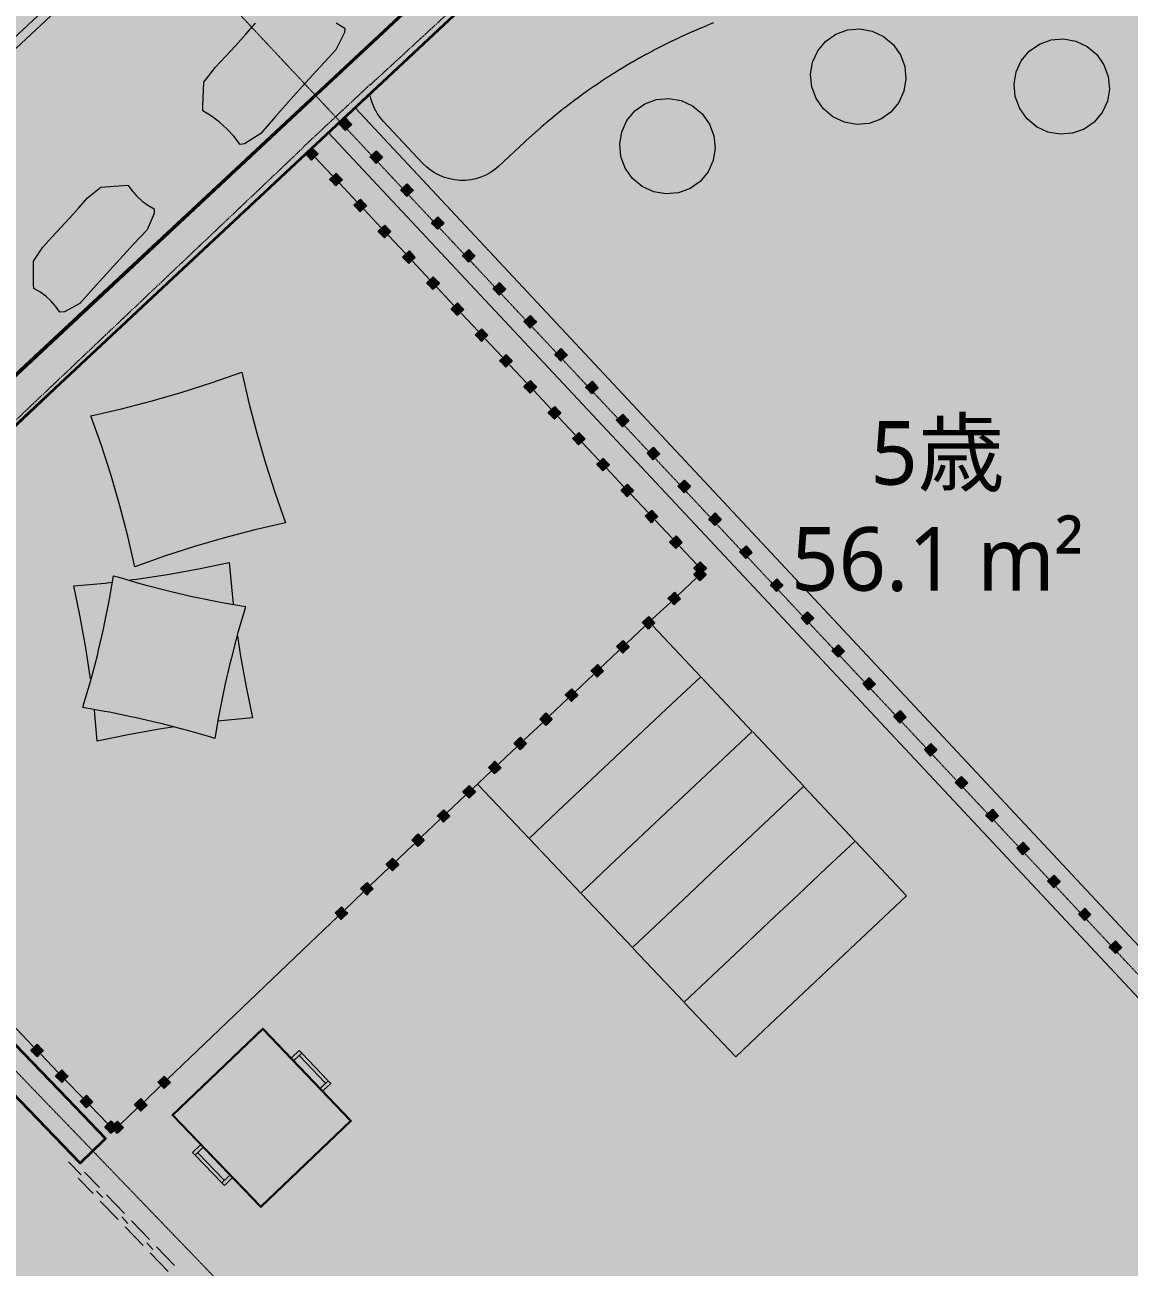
# Model space of a CAD drawing. Header units: millimetres. Extents: x -100577 to 287200, y -212120 to 238461.
# Drawn here: x 69959 to 73631, y 48057 to 52191 of the extents above; entities that cross this region are included whole.
import ezdxf

# ---------------------------------------------------------------- set-up
doc = ezdxf.new("R2010")
doc.units = ezdxf.units.MM
doc.linetypes.add('DASHDOT', pattern=[3.556, 2.54, -0.508, 0, -0.508])
doc.linetypes.add('PHANTOM', pattern=[6.35, 3.175, -0.635, 0.635, -0.635, 0.635, -0.635])
for name, color, linetype, lineweight in [('01_切断（構造・壁）', 7, 'Continuous', 35), ('02_切断（家具）', 8, 'Continuous', 18), ('06_部屋の色', 8, 'Continuous', 0), ('07_切断（建具）', 7, 'Continuous', 18), ('10_見えがかり', 7, 'Continuous', 13), ('11_見えがかり（家具）', 8, 'Continuous', 9), ('20_上部（屋根の外形・梁）', 8, 'PHANTOM', 9), ('40_通り芯', 1, 'DASHDOT', 9), ('60_部屋名・面積', 7, 'Continuous', 13)]:
    doc.layers.add(name, color=color, linetype=linetype, lineweight=lineweight)
doc.styles.add('JP', font='NotoSansCJKjp-Regular.otf')

msp = doc.modelspace()

# ---------------------------------------------------------------- hatches: boundary and pattern name
at = {"layer": '02_切断（家具）'}
for points in [[(71003.6, 51861), (71021.3, 51877.6), (71025.3, 51881.3), (71042, 51863.5), (71045.8, 51859.4), (71028.1, 51842.9), (71024.1, 51839.1), (71007.4, 51856.9)], [(70891.5, 51763), (70907.1, 51777.6), (70913.3, 51783.3), (70928, 51767.6), (70933.8, 51761.5), (70918.2, 51746.9), (70912, 51741.1), (70897.3, 51756.8)], [(71106, 51751.5), (71123.7, 51768), (71127.7, 51771.8), (71144.4, 51754), (71148.2, 51749.9), (71130.6, 51733.4), (71126.5, 51729.6), (71109.9, 51747.4)], [(70972.3, 51676.8), (70987.9, 51691.4), (70994, 51697.1), (71008.7, 51681.4), (71014.5, 51675.2), (70998.9, 51660.7), (70992.8, 51654.9), (70978.1, 51670.6)], [(71208.5, 51641.9), (71226.1, 51658.4), (71230.2, 51662.2), (71246.8, 51644.4), (71250.7, 51640.3), (71233.1, 51623.8), (71229, 51620), (71212.4, 51637.8)], [(71053, 51590.6), (71068.6, 51605.2), (71074.7, 51610.9), (71089.4, 51595.2), (71095.2, 51589), (71079.7, 51574.4), (71073.6, 51568.7), (71058.8, 51584.4)], [(71133.8, 51504.4), (71149.3, 51518.9), (71155.5, 51524.7), (71170.2, 51509), (71176, 51502.8), (71160.4, 51488.2), (71154.3, 51482.5), (71139.6, 51498.2)], [(71311, 51532.4), (71328.5, 51548.8), (71332.6, 51552.6), (71349.2, 51534.9), (71353.1, 51530.7), (71335.6, 51514.3), (71331.5, 51510.5), (71314.8, 51528.2)], [(71214.5, 51418.2), (71230.1, 51432.7), (71236.2, 51438.5), (71250.9, 51422.8), (71256.7, 51416.6), (71241.2, 51402), (71235.1, 51396.3), (71220.4, 51412)], [(71413.4, 51422.8), (71431, 51439.2), (71435.1, 51443.1), (71451.7, 51425.3), (71455.6, 51421.2), (71438, 51404.8), (71433.9, 51400.9), (71417.3, 51418.6)], [(71295.3, 51332), (71310.8, 51346.5), (71317, 51352.2), (71331.7, 51336.5), (71337.5, 51330.3), (71321.9, 51315.8), (71315.8, 51310.1), (71301.1, 51325.8)], [(71515.9, 51313.3), (71533.4, 51329.6), (71537.5, 51333.5), (71554.1, 51315.8), (71558, 51311.6), (71540.5, 51295.2), (71536.4, 51291.4), (71519.8, 51309.1)], [(71376.1, 51245.7), (71391.6, 51260.3), (71397.7, 51266), (71412.4, 51250.3), (71418.2, 51244.1), (71402.7, 51229.6), (71396.6, 51223.8), (71381.9, 51239.5)], [(71618.3, 51203.7), (71635.8, 51220.1), (71640, 51224), (71656.5, 51206.3), (71660.5, 51202), (71643, 51185.7), (71638.8, 51181.8), (71622.3, 51199.5)], [(71456.8, 51159.5), (71472.3, 51174.1), (71478.4, 51179.8), (71493.1, 51164.1), (71498.9, 51157.9), (71483.4, 51143.4), (71477.3, 51137.6), (71462.6, 51153.3)], [(71720.8, 51094.2), (71738.2, 51110.5), (71742.4, 51114.4), (71758.9, 51096.7), (71762.9, 51092.5), (71745.5, 51076.2), (71741.3, 51072.3), (71724.8, 51089.9)], [(71537.6, 51073.3), (71553.1, 51087.8), (71559.2, 51093.6), (71573.9, 51077.9), (71579.7, 51071.7), (71564.2, 51057.2), (71558.1, 51051.4), (71543.4, 51067.1)], [(71618.3, 50987.1), (71633.8, 51001.6), (71639.9, 51007.3), (71654.6, 50991.6), (71660.4, 50985.4), (71644.9, 50970.9), (71638.8, 50965.2), (71624.1, 50980.9)], [(71823.3, 50984.6), (71840.7, 51000.9), (71844.9, 51004.8), (71861.4, 50987.2), (71865.4, 50982.9), (71848, 50966.7), (71843.8, 50962.7), (71827.3, 50980.3)], [(71699.1, 50900.9), (71714.6, 50915.4), (71720.7, 50921.1), (71735.4, 50905.4), (71741.2, 50899.2), (71725.7, 50884.7), (71719.6, 50879), (71704.9, 50894.7)], [(71925.7, 50875.1), (71943.1, 50891.3), (71947.3, 50895.3), (71963.8, 50877.7), (71967.8, 50873.3), (71950.5, 50857.1), (71946.2, 50853.2), (71929.8, 50870.8)], [(71779.8, 50814.7), (71795.3, 50829.2), (71801.4, 50834.9), (71816.1, 50819.2), (71821.9, 50813), (71806.4, 50798.5), (71800.3, 50792.8), (71785.6, 50808.5)], [(72028.2, 50765.5), (72045.5, 50781.7), (72049.8, 50785.7), (72066.2, 50768.1), (72070.3, 50763.8), (72053, 50747.6), (72048.7, 50743.6), (72032.3, 50761.2)], [(71860.6, 50728.5), (71876, 50743), (71882.1, 50748.7), (71896.8, 50733), (71902.6, 50726.8), (71887.2, 50712.3), (71881.1, 50706.6), (71866.4, 50722.3)], [(71941.3, 50642.3), (71956.8, 50656.7), (71962.9, 50662.4), (71977.6, 50646.7), (71983.4, 50640.5), (71967.9, 50626.1), (71961.8, 50620.4), (71947.1, 50636.1)], [(72130.7, 50656), (72147.9, 50672.1), (72152.2, 50676.1), (72168.6, 50658.6), (72172.7, 50654.2), (72155.4, 50638.1), (72151.2, 50634.1), (72134.7, 50651.6)], [(72022.1, 50556.1), (72037.5, 50570.5), (72043.6, 50576.2), (72058.3, 50560.5), (72064.1, 50554.3), (72048.7, 50539.9), (72042.6, 50534.2), (72027.9, 50549.9)], [(72233.1, 50546.4), (72250.4, 50562.5), (72254.7, 50566.6), (72271.1, 50549), (72275.2, 50544.7), (72257.9, 50528.5), (72253.6, 50524.5), (72237.2, 50542)], [(72102.8, 50469.8), (72118.3, 50484.3), (72124.4, 50490), (72139.1, 50474.3), (72144.9, 50468.1), (72129.4, 50453.6), (72123.3, 50447.9), (72108.6, 50463.6)], [(72335.6, 50436.9), (72352.8, 50452.9), (72357.1, 50457), (72373.5, 50439.5), (72377.6, 50435.1), (72360.4, 50419), (72356.1, 50415), (72339.7, 50432.5)], [(72183.6, 50383.6), (72199, 50398.1), (72205.1, 50403.8), (72219.8, 50388.1), (72225.6, 50381.9), (72210.2, 50367.4), (72204.1, 50361.7), (72189.4, 50377.4)], [(70621.1, 50267.8), (70692.7, 50255.3), (70687.7, 50238.4), (70667.3, 50168.6), (70662.8, 50151.6), (70644.3, 50081.4), (70640.4, 50064.3), (70623.9, 49993.6), (70620.3, 49976.4), (70605.8, 49905.3), (70602.8, 49887.9), (70590.3, 49816.3), (70573.4, 49821.3), (70503.6, 49841.7), (70486.6, 49846.2), (70416.4, 49864.7), (70399.3, 49868.7), (70328.6, 49885.2), (70311.4, 49888.7), (70240.2, 49903.2), (70222.9, 49906.2), (70151.3, 49918.8), (70156.3, 49935.6), (70176.7, 50005.4), (70181.2, 50022.4), (70199.7, 50092.6), (70203.6, 50109.7), (70220.1, 50180.4), (70223.7, 50197.6), (70238.2, 50268.8), (70241.2, 50286.1), (70253.7, 50357.7), (70270.6, 50352.7), (70340.4, 50332.3), (70357.4, 50327.8), (70427.6, 50309.3), (70444.7, 50305.4), (70515.4, 50288.9), (70532.6, 50285.4), (70603.8, 50270.8)], [(72183.1, 50362.6), (72198.5, 50377.1), (72204.6, 50382.8), (72219.3, 50367.1), (72225.1, 50360.9), (72209.7, 50346.4), (72203.6, 50340.7), (72188.9, 50356.4)], [(72438.1, 50327.3), (72455.2, 50343.4), (72459.6, 50347.4), (72475.9, 50330), (72480.1, 50325.5), (72462.9, 50309.5), (72458.6, 50305.4), (72442.2, 50322.9)], [(72097.6, 50282.5), (72113, 50296.9), (72119.1, 50302.6), (72133.8, 50286.9), (72139.6, 50280.7), (72124.2, 50266.3), (72118.1, 50260.6), (72103.4, 50276.3)], [(72540.5, 50217.8), (72557.6, 50233.8), (72562, 50237.9), (72578.3, 50220.4), (72582.5, 50216), (72565.4, 50200), (72561, 50195.9), (72544.7, 50213.3)], [(72012.1, 50202.3), (72027.5, 50216.7), (72033.6, 50222.4), (72048.3, 50206.7), (72054.1, 50200.6), (72038.7, 50186.1), (72032.7, 50180.4), (72017.9, 50196.1)], [(71926.7, 50122), (71942.1, 50136.5), (71948.2, 50142.2), (71962.9, 50126.5), (71968.7, 50120.3), (71953.3, 50105.9), (71947.3, 50100.1), (71932.5, 50115.8)], [(72643, 50108.2), (72660.1, 50124.2), (72664.5, 50128.3), (72680.7, 50110.9), (72685, 50106.4), (72667.9, 50090.4), (72663.5, 50086.3), (72647.2, 50103.7)], [(71841.3, 50041.7), (71856.7, 50056.2), (71862.8, 50061.9), (71877.5, 50046.2), (71883.4, 50040.1), (71868, 50025.6), (71861.9, 50019.9), (71847.2, 50035.5)], [(72745.5, 49998.7), (72762.5, 50014.6), (72766.9, 50018.7), (72783.2, 50001.4), (72787.4, 49996.8), (72770.4, 49980.9), (72765.9, 49976.8), (72749.7, 49994.1)], [(71756, 49961.3), (71771.4, 49975.8), (71777.5, 49981.6), (71792.2, 49965.9), (71798, 49959.7), (71782.7, 49945.2), (71776.6, 49939.5), (71761.8, 49955.2)], [(71670.8, 49880.9), (71686.1, 49895.4), (71692.2, 49901.2), (71707, 49885.5), (71712.8, 49879.3), (71697.4, 49864.8), (71691.3, 49859.1), (71676.6, 49874.8)], [(72847.9, 49889.1), (72864.9, 49905), (72869.4, 49909.2), (72885.6, 49891.8), (72889.9, 49887.3), (72872.9, 49871.4), (72868.4, 49867.2), (72852.2, 49884.6)], [(71585.5, 49800.5), (71600.9, 49815), (71607, 49820.7), (71621.7, 49805.1), (71627.5, 49798.9), (71612.2, 49784.4), (71606.1, 49778.7), (71591.4, 49794.3)], [(72950.4, 49779.6), (72967.3, 49795.4), (72971.8, 49799.6), (72988, 49782.3), (72992.3, 49777.7), (72975.4, 49761.9), (72970.9, 49757.7), (72954.7, 49775)], [(71500.3, 49720), (71515.7, 49734.5), (71521.8, 49740.2), (71536.5, 49724.6), (71542.4, 49718.4), (71527, 49703.9), (71521, 49698.2), (71506.2, 49713.8)], [(71415.2, 49639.4), (71430.6, 49654), (71436.6, 49659.7), (71451.4, 49644.1), (71457.2, 49637.9), (71441.9, 49623.4), (71435.8, 49617.7), (71421, 49633.3)], [(73052.8, 49670), (73069.7, 49685.8), (73074.3, 49690.1), (73090.4, 49672.8), (73094.7, 49668.1), (73077.8, 49652.3), (73073.3, 49648.1), (73057.2, 49665.4)], [(71330.1, 49558.8), (71345.5, 49573.4), (71351.5, 49579.1), (71366.3, 49563.5), (71372.2, 49557.3), (71356.8, 49542.8), (71350.8, 49537.1), (71336, 49552.7)], [(73155.3, 49560.5), (73172.2, 49576.2), (73176.7, 49580.5), (73192.8, 49563.2), (73197.2, 49558.6), (73180.3, 49542.8), (73175.8, 49538.6), (73159.7, 49555.8)], [(71245.1, 49478.2), (71260.4, 49492.7), (71266.5, 49498.5), (71281.3, 49482.9), (71287.1, 49476.7), (71271.8, 49462.2), (71265.7, 49456.4), (71250.9, 49472)], [(73257.8, 49450.9), (73274.6, 49466.7), (73279.2, 49470.9), (73295.3, 49453.7), (73299.6, 49449), (73282.8, 49433.3), (73278.3, 49429), (73262.1, 49446.3)], [(71160.1, 49397.5), (71175.4, 49412.1), (71181.5, 49417.8), (71196.3, 49402.2), (71202.1, 49396.1), (71186.8, 49381.5), (71180.8, 49375.8), (71165.9, 49391.3)], [(71075.1, 49316.8), (71090.5, 49331.3), (71096.5, 49337.1), (71111.3, 49321.5), (71117.2, 49315.3), (71101.9, 49300.8), (71095.8, 49295), (71081, 49310.6)], [(73360.2, 49341.4), (73377, 49357.1), (73381.6, 49361.4), (73397.7, 49344.2), (73402.1, 49339.4), (73385.3, 49323.8), (73380.7, 49319.5), (73364.6, 49336.7)], [(70990.3, 49236), (71005.6, 49250.5), (71011.6, 49256.3), (71026.4, 49240.7), (71032.3, 49234.6), (71017, 49220), (71010.9, 49214.2), (70996.1, 49229.8)], [(73462.7, 49231.8), (73479.4, 49247.5), (73484, 49251.8), (73500.1, 49234.6), (73504.5, 49229.9), (73487.8, 49214.2), (73483.2, 49209.9), (73467.1, 49227.1)], [(73565.2, 49122.3), (73581.8, 49137.9), (73586.5, 49142.2), (73602.5, 49125.1), (73607, 49120.3), (73590.3, 49104.7), (73585.7, 49100.4), (73569.6, 49117.5)], [(69978.2, 48778.6), (69993.5, 48793.3), (69999.5, 48799.1), (70014.4, 48783.6), (70020.3, 48777.4), (70005.1, 48762.8), (69999, 48757), (69984.1, 48772.5)], [(70060.2, 48693.5), (70075.4, 48708.1), (70081.4, 48713.9), (70096.3, 48698.4), (70102.2, 48692.3), (70087, 48677.6), (70081, 48671.8), (70066, 48687.3)], [(70400.8, 48672.4), (70416.1, 48687), (70422.1, 48692.8), (70437, 48677.3), (70442.9, 48671.2), (70427.6, 48656.5), (70421.6, 48650.8), (70406.7, 48666.3)], [(70142.1, 48608.3), (70157.3, 48623), (70163.3, 48628.8), (70178.2, 48613.3), (70184.1, 48607.2), (70168.9, 48592.5), (70162.9, 48586.7), (70147.9, 48602.2)], [(70322.9, 48597.5), (70338.1, 48612.2), (70344.1, 48618), (70359, 48602.4), (70364.9, 48596.3), (70349.7, 48581.7), (70343.7, 48575.9), (70328.8, 48591.4)], [(70224, 48523.2), (70239.2, 48537.9), (70245.2, 48543.7), (70260.1, 48528.2), (70266, 48522), (70250.8, 48507.4), (70244.8, 48501.6), (70229.8, 48517.1)], [(70245, 48522.6), (70260.2, 48537.3), (70266.2, 48543.1), (70281.1, 48527.6), (70287, 48521.4), (70271.8, 48506.8), (70265.8, 48501), (70250.9, 48516.5)]]:
    msp.add_hatch(color=8, dxfattribs=at).paths.add_polyline_path(points)
at = {"layer": '06_部屋の色', "true_color": 0xe9dfcf}
h = msp.add_hatch(color=8, dxfattribs=at)
h.paths.add_polyline_path([(49022.5, 30769.9), (49370.2, 31207.1), (49497.6, 31367.5), (49974.9, 31963.3), (50454.5, 32557.4), (50936.2, 33149.6), (51255.7, 33539.4), (51420.1, 33740.1), (51906.3, 34328.8), (52394.6, 34915.7), (52885.1, 35500.7), (53180.1, 35850), (53180.1, 35850), (53243, 35924.5), (53244.9, 35922.9), (54741, 37666.6), (55040, 38015), (55041.6, 38016.8), (55137.2, 38128.3), (55137.6, 38128.8), (55137.6, 38128.8), (55152.4, 38145.5), (55187.6, 38185.3), (55219.4, 38221.3), (55237.2, 38241.4), (56711.9, 39910.2), (57026.8, 40266.5), (57028.4, 40268.4), (57125.5, 40378.2), (57125.7, 40378.4), (57125.7, 40378.4), (57125.7, 40378.4), (57125.7, 40378.4), (57136.1, 40389.9), (57183.5, 40441.9), (57227, 40489.7), (58726.3, 42137.1), (59046.4, 42488.8), (59048.1, 42490.6), (59146.9, 42599.2), (59147.6, 42599.9), (59162.6, 42615.9), (59249.8, 42709), (59688.5, 43177), (59796.8, 43292.6), (59819.8, 43317.1), (61200.4, 44790.2), (61200.5, 44790.3), (61200.5, 44790.3), (61200.5, 44790.3), (63117.3, 46776.3), (63281.8, 46946.8), (63285.7, 46950.8), (63674.5, 47342), (63710, 47377.8), (63706.1, 47381.6), (64213.4, 47894.8), (64752.1, 48435.7), (65116.6, 48798.7), (65119.4, 48795.9), (65376.4, 49054.5), (65402.5, 49080.8), (65402.6, 49080.9), (67432.9, 51065), (67546.4, 51175.8), (67550.1, 51179.5), (67550.1, 51179.5), (67550.1, 51179.5), (67669, 51292.3), (67872.8, 51485.7), (67985.8, 51592.9), (67984.2, 51594.6), (68202, 51801.3), (68203.6, 51799.6), (68713.3, 52283.3), (68711.7, 52285), (69617, 53144.2), (69618.6, 53142.5), (69662.9, 53184.6), (69989.4, 52835.9), (70054.6, 52897.7), (70054.6, 52897.7), (70054.6, 52897.7), (70054.6, 52897.7), (70120.6, 52958.6), (69794.6, 53307.7), (69839.4, 53349), (69837.8, 53350.7), (71492.2, 54875.3), (71493.8, 54873.6), (71870.2, 55220.6), (71868.6, 55222.3), (71935.2, 55283), (73145.3, 53950.5), (72586, 53440.7), (72028.7, 52928.8), (71473.2, 52414.9), (70957.1, 51933.8), (70368, 51380.9), (69818.3, 50860.8), (69270.6, 50338.6), (68797.2, 49884), (68180.9, 49288.2), (67639, 48760), (67099.1, 48229.8), (66669, 47804.2), (66025.2, 47163.3), (65491.2, 46627), (64959.2, 46088.8), (64570, 45692.1), (64570, 45692.1), (64429.3, 45548.6), (63901.3, 45006.5), (63375.4, 44462.4), (62851.5, 43916.3), (62503.5, 43550.9), (62503.5, 43550.9), (62329.6, 43368.3), (61809.8, 42818.3), (61292, 42266.4), (60776.3, 41712.6), (60472, 41383.5), (60262.6, 41156.9), (59751, 40599.3), (59241.5, 40039.7), (58734.1, 39478.3), (58467.6, 39181.3), (58228.8, 38915), (57725.5, 38349.8), (57224.4, 37782.8), (56725.4, 37213.9), (56497.1, 36951.6), (56228.5, 36643.1), (55733.7, 36070.5), (55241.1, 35496.1), (54750.6, 34919.8), (54554.7, 34687.9), (54262.3, 34341.7), (53776.1, 33761.8), (53292, 33180.1), (52810.2, 32596.6), (52650.3, 32401.5), (52330.5, 32011.3), (51853, 31424.2), (51377.7, 30835.3), (50904.6, 30244.7), (50781.3, 30089.7), (50433.6, 29652.3), (50285.5, 29464.6), (49817.7, 29834.3), (49775.2, 29861.2), (49727, 29880.8), (49674, 29894.4), (49617.3, 29903), (49557.8, 29908.1), (49496.3, 29910.8), (49371.8, 29914), (49310.7, 29917.1), (49247.2, 29917.1), (49178.4, 29910.5), (49106.4, 29899.7), (48960, 29875.1), (48889.4, 29866.1), (48823, 29862.5), (48762.7, 29866.6), (48710.4, 29881), (48663.1, 29901.7), (48616.4, 29923.2), (48570.8, 29946.1), (48526.5, 29970.7), (48484.1, 29997.5), (48443.4, 30026.5), (47554.4, 28893.5), (48079, 29569.3), (48549.7, 30170.5)])
h.paths.add_polyline_path([(53445.9, 35759.4), (53339.9, 35849), (53334.8, 35843), (53273.8, 35770.8), (53391.4, 35671.4), (53397.3, 35678.4), (53457.5, 35749.6)], flags=0)
for points in [[(72573.6, 54580.1), (81121.7, 45167.3), (80091.1, 44217.5), (80114.8, 44191.8), (79084.4, 43242.2), (79060.5, 43267.7), (75806.3, 46747.5), (75857.8, 46797.3), (75926.6, 46876.4), (75988.2, 46961.2), (76042.2, 47051.1), (76088.1, 47145.3), (76125.7, 47243.1), (76154.6, 47343.9), (76174.6, 47446.8), (76185.6, 47551.1), (76187.4, 47655.9), (76180.1, 47760.5), (76163.7, 47864), (76138.3, 47965.7), (76104.2, 48064.8), (76061.6, 48160.6), (76010.7, 48252.3), (75952.1, 48339.2), (75886.1, 48420.7), (75813.3, 48496.1), (75734.2, 48564.8), (75649.4, 48626.5), (75559.5, 48680.4), (75465.3, 48726.4), (75367.4, 48764), (75266.7, 48792.9), (75163.8, 48812.9), (75059.5, 48823.8), (74954.7, 48825.7), (74850.1, 48818.3), (74746.6, 48801.9), (74644.9, 48776.6), (74545.8, 48742.5), (74450, 48699.8), (74358.3, 48649), (74271.4, 48590.4), (74189.9, 48524.4), (74166.1, 48501.4), (70375.6, 52554.5)], [(68641.1, 50908.4), (70375.6, 52554.5), (74166.1, 48501.4), (74114.5, 48451.6), (74045.7, 48372.5), (73984.1, 48287.7), (73930.1, 48197.8), (73884.2, 48103.6), (73846.6, 48005.7), (73817.7, 47904.9), (73797.7, 47802), (73786.8, 47697.8), (73784.9, 47593), (73792.2, 47488.4), (73808.6, 47384.9), (73834, 47283.1), (73868.1, 47184), (73910.8, 47088.3), (73961.6, 46996.6), (74020.2, 46909.7), (74086.2, 46828.2), (74159, 46752.8), (74238.1, 46684), (74322.9, 46622.4), (74412.8, 46568.4), (74507, 46522.4), (74604.9, 46484.9), (74705.6, 46456), (74808.5, 46436), (74912.8, 46425), (75017.6, 46423.2), (75122.2, 46430.5), (75225.7, 46446.9), (75327.4, 46472.3), (75426.6, 46506.4), (75522.3, 46549), (75614, 46599.9), (75700.9, 46658.5), (75782.4, 46724.4), (75806.3, 46747.5), (79060.5, 43267.7), (78044, 42303), (78068.1, 42277.6), (77051.7, 41313.1), (77027.4, 41338.3), (67549.2, 51180.5), (67984.8, 51593.9)], [(75022.7, 39379.3), (65401.5, 49081.7), (67549.2, 51180.5), (77027.4, 41338.3), (76025.1, 40358.8), (76049.5, 40333.7), (75047.4, 39354.4)], [(68009.5, 49121.6), (68121.8, 49230.8), (68234.1, 49339.9), (68306.9, 49410.5), (68444.3, 49543.5), (68459.1, 49557.8), (68467.2, 49565.7), (68797.1, 49884.2), (71155.8, 47434.9), (71503.1, 44985.9), (74997.7, 41409.8), (74944.7, 41358), (74848.9, 41264.2), (74569, 40989.6), (74520.3, 40941.7), (74421.2, 40844.2), (74404.4, 40827.5), (74308.6, 40733.1), (74282.4, 40707.2), (73991.7, 40419.6), (70470.5, 43970.6), (70105.3, 46416.3), (67729, 48848), (67730.5, 48849.4), (67932.6, 49046.7)]]:
    msp.add_hatch(color=8, dxfattribs=at).paths.add_polyline_path(points)
at = {"layer": '06_部屋の色', "true_color": 0x6fa96e}
h = msp.add_hatch(color=8, dxfattribs=at)
h.paths.add_polyline_path([(70957.1, 51933.9), (71070.8, 52040.2), (71300, 52253.9), (71529.5, 52467.2), (71759.4, 52680.2), (71989.5, 52892.8), (72220, 53105), (72450.9, 53316.9), (72682, 53528.5), (72913.5, 53739.7), (73145.3, 53950.5), (80137, 46251.4), (79917, 46051.3), (79697.4, 45851), (79478.1, 45650.2), (79259, 45449.2), (79040.3, 45247.8), (78821.9, 45046), (78603.8, 44843.9), (78386, 44641.5), (78168.6, 44438.8), (78060.7, 44337.9), (78060.7, 44337.9), (78060.7, 44337.9), (78060.7, 44337.9), (77951.4, 44235.7), (77734.6, 44032.3), (77518, 43828.5), (77301.8, 43624.4), (77085.9, 43420), (76870.3, 43215.3), (76655.1, 43010.2), (76440.1, 42804.8), (76225.5, 42599), (76011.1, 42393), (68797.1, 49884.2), (69023, 50101.3), (69249.2, 50318.2), (69475.7, 50534.6), (69702.6, 50750.8), (69929.8, 50966.6), (70157.4, 51182), (70385.2, 51397.1), (70613.4, 51611.8), (70842, 51826.2), (70953.5, 51930.5)])
h.paths.add_polyline_path([(73784.9, 47593), (73792.2, 47488.4), (73808.6, 47384.9), (73834, 47283.1), (73868.1, 47184), (73910.8, 47088.3), (73961.6, 46996.6), (74020.2, 46909.7), (74086.2, 46828.2), (74159, 46752.8), (74238.1, 46684), (74322.9, 46622.4), (74412.8, 46568.4), (74507, 46522.4), (74604.9, 46484.9), (74705.6, 46456), (74808.5, 46436), (74912.8, 46425), (75017.6, 46423.2), (75122.2, 46430.5), (75225.7, 46446.9), (75327.4, 46472.3), (75426.6, 46506.4), (75522.3, 46549), (75614, 46599.9), (75700.9, 46658.5), (75782.4, 46724.4), (75803.3, 46744.6), (75806.8, 46748), (75806.8, 46748), (75857.8, 46797.3), (75926.6, 46876.4), (75988.2, 46961.2), (76042.2, 47051.1), (76088.1, 47145.3), (76125.7, 47243.1), (76154.6, 47343.9), (76174.6, 47446.8), (76185.6, 47551.1), (76187.4, 47655.9), (76180.1, 47760.5), (76163.7, 47864), (76138.3, 47965.7), (76104.2, 48064.8), (76061.6, 48160.6), (76010.7, 48252.3), (75952.1, 48339.2), (75886.1, 48420.7), (75813.3, 48496.1), (75734.2, 48564.8), (75649.4, 48626.5), (75559.5, 48680.4), (75465.3, 48726.4), (75367.4, 48764), (75266.7, 48792.9), (75163.8, 48812.9), (75059.5, 48823.8), (74954.7, 48825.7), (74850.1, 48818.3), (74746.6, 48801.9), (74644.9, 48776.6), (74545.8, 48742.5), (74450, 48699.8), (74358.3, 48649), (74271.4, 48590.4), (74189.9, 48524.4), (74166.6, 48501.9), (74114.5, 48451.6), (74045.7, 48372.5), (73984.1, 48287.7), (73930.1, 48197.8), (73884.2, 48103.6), (73846.6, 48005.7), (73817.7, 47904.9), (73797.7, 47802), (73786.8, 47697.8)], flags=0)

# ---------------------------------------------------------------- linework, layer by layer
at = {"layer": '01_切断（構造・壁）'}
msp.add_lwpolyline([(71571.9, 52396.9), (70994.7, 51857.1), (68882.4, 49881.7), (69608.6, 49127.1), (70098.7, 48618), (70227.1, 48484.6), (70227.1, 48484.6), (70227.1, 48484.6), (70217.2, 48475), (70183.2, 48442.4), (70142.1, 48402.8), (70142.1, 48402.8), (70142.1, 48402.8), (69404.1, 49168.8), (68712.2, 49886.8), (68712.2, 49886.8), (68712.2, 49886.8), (72452.7, 53385)], dxfattribs=at)
at = {"layer": '02_切断（家具）'}
for points in [[(71003.6, 51861), (71021.3, 51877.6), (71025.3, 51881.3), (71042, 51863.5), (71045.8, 51859.4), (71028.1, 51842.9), (71024.1, 51839.1), (71007.4, 51856.9), (71003.6, 51861)], [(70891.5, 51763), (70907.1, 51777.6), (70913.3, 51783.3), (70928, 51767.6), (70933.8, 51761.5), (70918.2, 51746.9), (70912, 51741.1), (70897.3, 51756.8), (70891.5, 51763)], [(71106, 51751.5), (71123.7, 51768), (71127.7, 51771.8), (71144.4, 51754), (71148.2, 51749.9), (71130.6, 51733.4), (71126.5, 51729.6), (71109.9, 51747.4), (71106, 51751.5)], [(70972.3, 51676.8), (70987.9, 51691.4), (70994, 51697.1), (71008.7, 51681.4), (71014.5, 51675.2), (70998.9, 51660.7), (70992.8, 51654.9), (70978.1, 51670.6), (70972.3, 51676.8)], [(71208.5, 51641.9), (71226.1, 51658.4), (71230.2, 51662.2), (71246.8, 51644.4), (71250.7, 51640.3), (71233.1, 51623.8), (71229, 51620), (71212.4, 51637.8), (71208.5, 51641.9)], [(71053, 51590.6), (71068.6, 51605.2), (71074.7, 51610.9), (71089.4, 51595.2), (71095.2, 51589), (71079.7, 51574.4), (71073.6, 51568.7), (71058.8, 51584.4), (71053, 51590.6)], [(71133.8, 51504.4), (71149.3, 51518.9), (71155.5, 51524.7), (71170.2, 51509), (71176, 51502.8), (71160.4, 51488.2), (71154.3, 51482.5), (71139.6, 51498.2), (71133.8, 51504.4)], [(71311, 51532.4), (71328.5, 51548.8), (71332.6, 51552.6), (71349.2, 51534.9), (71353.1, 51530.7), (71335.6, 51514.3), (71331.5, 51510.5), (71314.8, 51528.2), (71311, 51532.4)], [(71214.5, 51418.2), (71230.1, 51432.7), (71236.2, 51438.5), (71250.9, 51422.8), (71256.7, 51416.6), (71241.2, 51402), (71235.1, 51396.3), (71220.4, 51412), (71214.5, 51418.2)], [(71413.4, 51422.8), (71431, 51439.2), (71435.1, 51443.1), (71451.7, 51425.3), (71455.6, 51421.2), (71438, 51404.8), (71433.9, 51400.9), (71417.3, 51418.6), (71413.4, 51422.8)], [(71295.3, 51332), (71310.8, 51346.5), (71317, 51352.2), (71331.7, 51336.5), (71337.5, 51330.3), (71321.9, 51315.8), (71315.8, 51310.1), (71301.1, 51325.8), (71295.3, 51332)], [(71515.9, 51313.3), (71533.4, 51329.6), (71537.5, 51333.5), (71554.1, 51315.8), (71558, 51311.6), (71540.5, 51295.2), (71536.4, 51291.4), (71519.8, 51309.1), (71515.9, 51313.3)], [(71376.1, 51245.7), (71391.6, 51260.3), (71397.7, 51266), (71412.4, 51250.3), (71418.2, 51244.1), (71402.7, 51229.6), (71396.6, 51223.8), (71381.9, 51239.5), (71376.1, 51245.7)], [(71618.3, 51203.7), (71635.8, 51220.1), (71640, 51224), (71656.5, 51206.3), (71660.5, 51202), (71643, 51185.7), (71638.8, 51181.8), (71622.3, 51199.5), (71618.3, 51203.7)], [(71456.8, 51159.5), (71472.3, 51174.1), (71478.4, 51179.8), (71493.1, 51164.1), (71498.9, 51157.9), (71483.4, 51143.4), (71477.3, 51137.6), (71462.6, 51153.3), (71456.8, 51159.5)], [(71720.8, 51094.2), (71738.2, 51110.5), (71742.4, 51114.4), (71758.9, 51096.7), (71762.9, 51092.5), (71745.5, 51076.2), (71741.3, 51072.3), (71724.8, 51089.9), (71720.8, 51094.2)], [(71537.6, 51073.3), (71553.1, 51087.8), (71559.2, 51093.6), (71573.9, 51077.9), (71579.7, 51071.7), (71564.2, 51057.2), (71558.1, 51051.4), (71543.4, 51067.1), (71537.6, 51073.3)], [(71618.3, 50987.1), (71633.8, 51001.6), (71639.9, 51007.3), (71654.6, 50991.6), (71660.4, 50985.4), (71644.9, 50970.9), (71638.8, 50965.2), (71624.1, 50980.9), (71618.3, 50987.1)], [(71823.3, 50984.6), (71840.7, 51000.9), (71844.9, 51004.8), (71861.4, 50987.2), (71865.4, 50982.9), (71848, 50966.7), (71843.8, 50962.7), (71827.3, 50980.3), (71823.3, 50984.6)], [(71699.1, 50900.9), (71714.6, 50915.4), (71720.7, 50921.1), (71735.4, 50905.4), (71741.2, 50899.2), (71725.7, 50884.7), (71719.6, 50879), (71704.9, 50894.7), (71699.1, 50900.9)], [(71925.7, 50875.1), (71943.1, 50891.3), (71947.3, 50895.3), (71963.8, 50877.7), (71967.8, 50873.3), (71950.5, 50857.1), (71946.2, 50853.2), (71929.8, 50870.8), (71925.7, 50875.1)], [(71779.8, 50814.7), (71795.3, 50829.2), (71801.4, 50834.9), (71816.1, 50819.2), (71821.9, 50813), (71806.4, 50798.5), (71800.3, 50792.8), (71785.6, 50808.5), (71779.8, 50814.7)], [(72028.2, 50765.5), (72045.5, 50781.7), (72049.8, 50785.7), (72066.2, 50768.1), (72070.3, 50763.8), (72053, 50747.6), (72048.7, 50743.6), (72032.3, 50761.2), (72028.2, 50765.5)], [(71860.6, 50728.5), (71876, 50743), (71882.1, 50748.7), (71896.8, 50733), (71902.6, 50726.8), (71887.2, 50712.3), (71881.1, 50706.6), (71866.4, 50722.3), (71860.6, 50728.5)], [(71941.3, 50642.3), (71956.8, 50656.7), (71962.9, 50662.4), (71977.6, 50646.7), (71983.4, 50640.5), (71967.9, 50626.1), (71961.8, 50620.4), (71947.1, 50636.1), (71941.3, 50642.3)], [(72130.7, 50656), (72147.9, 50672.1), (72152.2, 50676.1), (72168.6, 50658.6), (72172.7, 50654.2), (72155.4, 50638.1), (72151.2, 50634.1), (72134.7, 50651.6), (72130.7, 50656)], [(72022.1, 50556.1), (72037.5, 50570.5), (72043.6, 50576.2), (72058.3, 50560.5), (72064.1, 50554.3), (72048.7, 50539.9), (72042.6, 50534.2), (72027.9, 50549.9), (72022.1, 50556.1)], [(72233.1, 50546.4), (72250.4, 50562.5), (72254.7, 50566.6), (72271.1, 50549), (72275.2, 50544.7), (72257.9, 50528.5), (72253.6, 50524.5), (72237.2, 50542), (72233.1, 50546.4)], [(72102.8, 50469.8), (72118.3, 50484.3), (72124.4, 50490), (72139.1, 50474.3), (72144.9, 50468.1), (72129.4, 50453.6), (72123.3, 50447.9), (72108.6, 50463.6), (72102.8, 50469.8)], [(72335.6, 50436.9), (72352.8, 50452.9), (72357.1, 50457), (72373.5, 50439.5), (72377.6, 50435.1), (72360.4, 50419), (72356.1, 50415), (72339.7, 50432.5), (72335.6, 50436.9)], [(72183.6, 50383.6), (72199, 50398.1), (72205.1, 50403.8), (72219.8, 50388.1), (72225.6, 50381.9), (72210.2, 50367.4), (72204.1, 50361.7), (72189.4, 50377.4), (72183.6, 50383.6)], [(70621.1, 50267.8), (70692.7, 50255.3), (70687.7, 50238.4), (70667.3, 50168.6), (70662.8, 50151.6), (70644.3, 50081.4), (70640.4, 50064.3), (70623.9, 49993.6), (70620.3, 49976.4), (70605.8, 49905.3), (70602.8, 49887.9), (70590.3, 49816.3), (70573.4, 49821.3), (70503.6, 49841.7), (70486.6, 49846.2), (70416.4, 49864.7), (70399.3, 49868.7), (70328.6, 49885.2), (70311.4, 49888.7), (70240.2, 49903.2), (70222.9, 49906.2), (70151.3, 49918.8), (70156.3, 49935.6), (70176.7, 50005.4), (70181.2, 50022.4), (70199.7, 50092.6), (70203.6, 50109.7), (70220.1, 50180.4), (70223.7, 50197.6), (70238.2, 50268.8), (70241.2, 50286.1), (70253.7, 50357.7), (70270.6, 50352.7), (70340.4, 50332.3), (70357.4, 50327.8), (70427.6, 50309.3), (70444.7, 50305.4), (70515.4, 50288.9), (70532.6, 50285.4), (70603.8, 50270.8), (70621.1, 50267.8)], [(72183.1, 50362.6), (72198.5, 50377.1), (72204.6, 50382.8), (72219.3, 50367.1), (72225.1, 50360.9), (72209.7, 50346.4), (72203.6, 50340.7), (72188.9, 50356.4), (72183.1, 50362.6)], [(72438.1, 50327.3), (72455.2, 50343.4), (72459.6, 50347.4), (72475.9, 50330), (72480.1, 50325.5), (72462.9, 50309.5), (72458.6, 50305.4), (72442.2, 50322.9), (72438.1, 50327.3)], [(72097.6, 50282.5), (72113, 50296.9), (72119.1, 50302.6), (72133.8, 50286.9), (72139.6, 50280.7), (72124.2, 50266.3), (72118.1, 50260.6), (72103.4, 50276.3), (72097.6, 50282.5)], [(72540.5, 50217.8), (72557.6, 50233.8), (72562, 50237.9), (72578.3, 50220.4), (72582.5, 50216), (72565.4, 50200), (72561, 50195.9), (72544.7, 50213.3), (72540.5, 50217.8)], [(72012.1, 50202.3), (72027.5, 50216.7), (72033.6, 50222.4), (72048.3, 50206.7), (72054.1, 50200.6), (72038.7, 50186.1), (72032.7, 50180.4), (72017.9, 50196.1), (72012.1, 50202.3)], [(71926.7, 50122), (71942.1, 50136.5), (71948.2, 50142.2), (71962.9, 50126.5), (71968.7, 50120.3), (71953.3, 50105.9), (71947.3, 50100.1), (71932.5, 50115.8), (71926.7, 50122)], [(72643, 50108.2), (72660.1, 50124.2), (72664.5, 50128.3), (72680.7, 50110.9), (72685, 50106.4), (72667.9, 50090.4), (72663.5, 50086.3), (72647.2, 50103.7), (72643, 50108.2)], [(71841.3, 50041.7), (71856.7, 50056.2), (71862.8, 50061.9), (71877.5, 50046.2), (71883.4, 50040.1), (71868, 50025.6), (71861.9, 50019.9), (71847.2, 50035.5), (71841.3, 50041.7)], [(72745.5, 49998.7), (72762.5, 50014.6), (72766.9, 50018.7), (72783.2, 50001.4), (72787.4, 49996.8), (72770.4, 49980.9), (72765.9, 49976.8), (72749.7, 49994.1), (72745.5, 49998.7)], [(71756, 49961.3), (71771.4, 49975.8), (71777.5, 49981.6), (71792.2, 49965.9), (71798, 49959.7), (71782.7, 49945.2), (71776.6, 49939.5), (71761.8, 49955.2), (71756, 49961.3)], [(71670.8, 49880.9), (71686.1, 49895.4), (71692.2, 49901.2), (71707, 49885.5), (71712.8, 49879.3), (71697.4, 49864.8), (71691.3, 49859.1), (71676.6, 49874.8), (71670.8, 49880.9)], [(72847.9, 49889.1), (72864.9, 49905), (72869.4, 49909.2), (72885.6, 49891.8), (72889.9, 49887.3), (72872.9, 49871.4), (72868.4, 49867.2), (72852.2, 49884.6), (72847.9, 49889.1)], [(71585.5, 49800.5), (71600.9, 49815), (71607, 49820.7), (71621.7, 49805.1), (71627.5, 49798.9), (71612.2, 49784.4), (71606.1, 49778.7), (71591.4, 49794.3), (71585.5, 49800.5)], [(72950.4, 49779.6), (72967.3, 49795.4), (72971.8, 49799.6), (72988, 49782.3), (72992.3, 49777.7), (72975.4, 49761.9), (72970.9, 49757.7), (72954.7, 49775), (72950.4, 49779.6)], [(71500.3, 49720), (71515.7, 49734.5), (71521.8, 49740.2), (71536.5, 49724.6), (71542.4, 49718.4), (71527, 49703.9), (71521, 49698.2), (71506.2, 49713.8), (71500.3, 49720)], [(71415.2, 49639.4), (71430.6, 49654), (71436.6, 49659.7), (71451.4, 49644.1), (71457.2, 49637.9), (71441.9, 49623.4), (71435.8, 49617.7), (71421, 49633.3), (71415.2, 49639.4)], [(73052.8, 49670), (73069.7, 49685.8), (73074.3, 49690.1), (73090.4, 49672.8), (73094.7, 49668.1), (73077.8, 49652.3), (73073.3, 49648.1), (73057.2, 49665.4), (73052.8, 49670)], [(71330.1, 49558.8), (71345.5, 49573.4), (71351.5, 49579.1), (71366.3, 49563.5), (71372.2, 49557.3), (71356.8, 49542.8), (71350.8, 49537.1), (71336, 49552.7), (71330.1, 49558.8)], [(73155.3, 49560.5), (73172.2, 49576.2), (73176.7, 49580.5), (73192.8, 49563.2), (73197.2, 49558.6), (73180.3, 49542.8), (73175.8, 49538.6), (73159.7, 49555.8), (73155.3, 49560.5)], [(71245.1, 49478.2), (71260.4, 49492.7), (71266.5, 49498.5), (71281.3, 49482.9), (71287.1, 49476.7), (71271.8, 49462.2), (71265.7, 49456.4), (71250.9, 49472), (71245.1, 49478.2)], [(73257.8, 49450.9), (73274.6, 49466.7), (73279.2, 49470.9), (73295.3, 49453.7), (73299.6, 49449), (73282.8, 49433.3), (73278.3, 49429), (73262.1, 49446.3), (73257.8, 49450.9)], [(71160.1, 49397.5), (71175.4, 49412.1), (71181.5, 49417.8), (71196.3, 49402.2), (71202.1, 49396.1), (71186.8, 49381.5), (71180.8, 49375.8), (71165.9, 49391.3), (71160.1, 49397.5)], [(71075.1, 49316.8), (71090.5, 49331.3), (71096.5, 49337.1), (71111.3, 49321.5), (71117.2, 49315.3), (71101.9, 49300.8), (71095.8, 49295), (71081, 49310.6), (71075.1, 49316.8)], [(73360.2, 49341.4), (73377, 49357.1), (73381.6, 49361.4), (73397.7, 49344.2), (73402.1, 49339.4), (73385.3, 49323.8), (73380.7, 49319.5), (73364.6, 49336.7), (73360.2, 49341.4)], [(70990.3, 49236), (71005.6, 49250.5), (71011.6, 49256.3), (71026.4, 49240.7), (71032.3, 49234.6), (71017, 49220), (71010.9, 49214.2), (70996.1, 49229.8), (70990.3, 49236)], [(73462.7, 49231.8), (73479.4, 49247.5), (73484, 49251.8), (73500.1, 49234.6), (73504.5, 49229.9), (73487.8, 49214.2), (73483.2, 49209.9), (73467.1, 49227.1), (73462.7, 49231.8)], [(73565.2, 49122.3), (73581.8, 49137.9), (73586.5, 49142.2), (73602.5, 49125.1), (73607, 49120.3), (73590.3, 49104.7), (73585.7, 49100.4), (73569.6, 49117.5), (73565.2, 49122.3)], [(69978.2, 48778.6), (69993.5, 48793.3), (69999.5, 48799.1), (70014.4, 48783.6), (70020.3, 48777.4), (70005.1, 48762.8), (69999, 48757), (69984.1, 48772.5), (69978.2, 48778.6)], [(70060.2, 48693.5), (70075.4, 48708.1), (70081.4, 48713.9), (70096.3, 48698.4), (70102.2, 48692.3), (70087, 48677.6), (70081, 48671.8), (70066, 48687.3), (70060.2, 48693.5)], [(70400.8, 48672.4), (70416.1, 48687), (70422.1, 48692.8), (70437, 48677.3), (70442.9, 48671.2), (70427.6, 48656.5), (70421.6, 48650.8), (70406.7, 48666.3), (70400.8, 48672.4)], [(70142.1, 48608.3), (70157.3, 48623), (70163.3, 48628.8), (70178.2, 48613.3), (70184.1, 48607.2), (70168.9, 48592.5), (70162.9, 48586.7), (70147.9, 48602.2), (70142.1, 48608.3)], [(70322.9, 48597.5), (70338.1, 48612.2), (70344.1, 48618), (70359, 48602.4), (70364.9, 48596.3), (70349.7, 48581.7), (70343.7, 48575.9), (70328.8, 48591.4), (70322.9, 48597.5)], [(70224, 48523.2), (70239.2, 48537.9), (70245.2, 48543.7), (70260.1, 48528.2), (70266, 48522), (70250.8, 48507.4), (70244.8, 48501.6), (70229.8, 48517.1), (70224, 48523.2)], [(70245, 48522.6), (70260.2, 48537.3), (70266.2, 48543.1), (70281.1, 48527.6), (70287, 48521.4), (70271.8, 48506.8), (70265.8, 48501), (70250.9, 48516.5), (70245, 48522.6)]]:
    msp.add_lwpolyline(points, dxfattribs=at)
at = {"layer": '07_切断（建具）'}
for points in [[(70103.6, 48407.4), (70145.3, 48364.2)], [(70218.1, 48288.5), (70197.3, 48310.1)], [(70301.4, 48202.1), (70280.6, 48223.7)], [(70363.9, 48137.3), (70384.7, 48115.7)]]:
    msp.add_lwpolyline(points, dxfattribs=at)
at = {"layer": '10_見えがかり'}
for points in [[(70157.3, 48372.9), (70206.5, 48321.8)], [(70185.3, 48301.4), (70136.1, 48352.5)], [(70230.1, 48297.3), (70289.8, 48235.4)], [(70268.6, 48215), (70208.9, 48276.9)], [(70313.4, 48210.9), (70373.1, 48149)], [(70351.9, 48128.6), (70292.2, 48190.5)], [(70396.7, 48124.5), (70456.3, 48062.6)], [(70435.2, 48042.2), (70375.5, 48104.1)]]:
    msp.add_lwpolyline(points, dxfattribs=at)
at = {"layer": '11_見えがかり（家具）'}
for points in [[(68618.1, 50932.3), (72553.6, 54601.9), (72573.5, 54580), (72573.8, 54579.7), (70387.8, 52541.4), (68898.7, 51152.9), (68639, 50910.7), (68638.9, 50910.6), (68618.1, 50932.3)], [(72101.9, 53059.6), (69185.2, 50340), (68640.3, 50909.2)], [(70993.6, 52198), (71022.3, 52180), (71022, 52165.2), (70993.2, 52107.4), (70942.3, 52052.8), (70891.8, 51997.7), (70841.8, 51942.2), (70792.4, 51886.3), (70743.4, 51829.9), (70688.9, 51795.2), (70674.2, 51793.3), (70653.3, 51820), (70630.4, 51844.5), (70605.7, 51866.8), (70578.9, 51887), (70550.2, 51904.9), (70550.5, 51919.7), (70554, 52000.3), (70592.2, 52049.7), (70626.2, 52086.1), (70659.8, 52122.8), (70693.1, 52159.8), (70726.1, 52197.1)], [(72249.2, 52197.2), (72227.1, 52188.4), (72226.1, 52188), (72204.1, 52178.8), (72203.1, 52178.4), (72181.2, 52169), (72180.2, 52168.6), (72158.5, 52158.9), (72157.5, 52158.4), (72135.8, 52148.5), (72134.8, 52148), (72113.3, 52137.8), (72112.3, 52137.4), (72090.9, 52126.9), (72090, 52126.4), (72068.7, 52115.6), (72067.8, 52115.1), (72046.6, 52104.1), (72045.7, 52103.6), (72024.7, 52092.3), (72023.7, 52091.8), (72002.9, 52080.3), (72002, 52079.8), (71981.3, 52068), (71980.3, 52067.4), (71959.8, 52055.4), (71958.9, 52054.8), (71938.5, 52042.5), (71937.6, 52041.9), (71917.3, 52029.4), (71916.4, 52028.8), (71896.3, 52016), (71895.4, 52015.4), (71875.5, 52002.3), (71874.6, 52001.7), (71854.9, 51988.4), (71854, 51987.8), (71834.4, 51974.2), (71833.5, 51973.6), (71814.1, 51959.8), (71813.2, 51959.1), (71794, 51945.1), (71793.1, 51944.5), (71774.1, 51930.2), (71773.2, 51929.5), (71754.4, 51915), (71753.5, 51914.3), (71734.8, 51899.6), (71734, 51898.9), (71715.5, 51883.9), (71714.6, 51883.2), (71696.3, 51868), (71695.5, 51867.3), (71677.4, 51851.8), (71676.6, 51851.1), (71658.7, 51835.5), (71657.8, 51834.7), (71640.1, 51818.8), (71639.3, 51818.1), (71621.8, 51802), (71534.5, 51720.7), (71521.2, 51709.4), (71506.8, 51699.5), (71491.4, 51691.1), (71475.3, 51684.2), (71458.6, 51678.9), (71441.5, 51675.3), (71424, 51673.4), (71406.5, 51673.3), (71389, 51674.8), (71371.7, 51678.1), (71354.8, 51683), (71338.4, 51689.6), (71322.7, 51697.7), (71307.9, 51707.3), (71294.1, 51718.3), (71281.5, 51730.7), (71151.7, 51869.5), (71140.3, 51883), (71130.3, 51897.5), (71121.7, 51912.9), (71114.6, 51929.1), (71109.2, 51945.9)], [(72595.5, 52104.3), (72621.8, 52136.1), (72655.6, 52159.8), (72694.4, 52173.9), (72735.7, 52177.3), (72776.6, 52170), (72814.4, 52152.3), (72846.4, 52125.5), (72870.5, 52091.4), (72885.1, 52052.3), (72889.1, 52010.9), (72882.3, 51970.1), (72865.1, 51932.6), (72838.8, 51900.9), (72805.1, 51877.2), (72766.3, 51863.1), (72725.1, 51859.6), (72684.2, 51867), (72646.4, 51884.6), (72614.4, 51911.4), (72590.2, 51945.4), (72575.6, 51984.5), (72571.6, 52025.9), (72578.3, 52066.7), (72595.5, 52104.3)], [(73272.8, 52071.7), (73299.2, 52103.3), (73332.9, 52126.9), (73371.7, 52140.8), (73413, 52144.1), (73453.8, 52136.6), (73491.5, 52118.8), (73523.4, 52091.9), (73547.5, 52057.8), (73561.9, 52018.7), (73565.9, 51977.4), (73559.1, 51936.6), (73541.9, 51899.2), (73515.6, 51867.6), (73481.9, 51844.1), (73443.2, 51830.2), (73402, 51826.8), (73361.1, 51834.3), (73323.4, 51852.1), (73291.4, 51878.9), (73267.4, 51913), (73252.8, 51952.1), (73248.8, 51993.4), (73255.6, 52034.2), (73272.8, 52071.7)], [(71109.2, 51945.9), (71106.4, 51958.8)], [(71960.6, 51872.6), (71986.9, 51904.4), (72020.6, 51928.3), (72059.5, 51942.5), (72100.8, 51946.2), (72141.7, 51939), (72179.6, 51921.4), (72211.7, 51894.7), (72235.9, 51860.7), (72250.5, 51821.6), (72254.6, 51780.3), (72247.9, 51739.4), (72230.9, 51701.7), (72204.6, 51669.9), (72171, 51646.1), (72132.2, 51631.9), (72090.9, 51628.3), (72050, 51635.4), (72012.1, 51652.9), (71980, 51679.6), (71955.7, 51713.6), (71941, 51752.6), (71936.9, 51794), (71943.6, 51834.9), (71960.6, 51872.6)], [(71057.9, 51913.5), (74141.7, 48614), (74126.7, 48600), (74112.5, 48586.8), (74098.4, 48573.5), (74084.2, 48560.3)], [(74084.2, 48560.3), (74070, 48547), (74055, 48533), (70969.3, 51830.6)], [(70924.3, 51749.8), (70981.8, 51688.4)], [(70167.3, 51615.2), (70210.9, 51650.4), (70286, 51656.9), (70301.4, 51657.9), (70315.3, 51638.2), (70330.9, 51620.5), (70348.3, 51604.6), (70367.4, 51590.7), (70388.3, 51578.7), (70388.7, 51563.2), (70365.7, 51509.2), (70320.3, 51460.7), (70275.1, 51411.9), (70230.3, 51362.8), (70185.9, 51313.4), (70141.8, 51263.7), (70090.1, 51235.9), (70074.6, 51234.8), (70060.8, 51254.5), (70045.2, 51272.3), (70027.8, 51288.2), (70008.7, 51302.1), (69987.8, 51314.1), (69987.4, 51329.6), (69986.9, 51405), (70018, 51451.6), (70048.3, 51483.9), (70078.4, 51516.4), (70108.3, 51549.2), (70137.9, 51582.1), (70167.3, 51615.2)], [(71005, 51663.6), (71062.5, 51602.2)], [(71085.8, 51577.4), (71143.3, 51516)], [(71166.5, 51491.2), (71224, 51429.8)], [(71247.3, 51405), (71304.8, 51343.6)], [(71328, 51318.7), (71385.5, 51257.3)], [(71408.8, 51232.5), (71466.3, 51171.1)], [(71489.5, 51146.3), (71547, 51084.9)], [(71570.2, 51060.1), (71627.8, 50998.7)], [(68936.4, 49907.1), (69252.2, 50210.3), (69580.8, 50524.3), (69910.2, 50837.6), (70122.2, 51038.5)], [(70178.4, 50889.3), (70280.3, 50912.9), (70381.5, 50939.3), (70481.8, 50968.5), (70581.3, 51000.4), (70680, 51035.2), (70703.5, 50933.3), (70729.9, 50832.2), (70759.1, 50731.8), (70791.1, 50632.3), (70825.9, 50533.6), (70723.9, 50510.1), (70622.8, 50483.7), (70522.5, 50454.5), (70423, 50422.5), (70324.3, 50387.7), (70300.7, 50489.7), (70274.3, 50590.8), (70245.2, 50691.1), (70213.2, 50790.6), (70178.4, 50889.3)], [(71651, 50973.9), (71708.5, 50912.5)], [(71731.7, 50887.7), (71789.2, 50826.2)], [(71812.5, 50801.4), (71870, 50740)], [(71893.2, 50715.2), (71950.7, 50653.8)], [(71974, 50629), (72031.5, 50567.6)], [(72054.7, 50542.8), (72112.2, 50481.4)], [(72135.5, 50456.6), (72193, 50395.2)], [(70308.9, 50343.6), (70329.4, 50346.1), (70432.7, 50361.7), (70535.6, 50380.2), (70638, 50401.6), (70647.8, 50297.4), (70651.8, 50264.4)], [(70177, 50014.3), (70176.9, 50015), (70161.3, 50118.3), (70142.8, 50221.2), (70121.5, 50323.6), (70225.6, 50333.4)], [(70225.6, 50333.4), (70247.9, 50336.1)], [(72191.9, 50350.3), (72130.9, 50293)], [(72106.5, 50270.1), (72045.4, 50212.8)], [(72047.3, 50191.4), (72206.8, 50021.5), (72111.5, 49932), (72016.2, 49842.3), (71920.9, 49752.6), (71825.8, 49662.9), (71730.6, 49573), (71635.6, 49483.1), (71465.2, 49663.2)], [(72021, 50189.9), (71960, 50132.6)], [(70666.1, 50156.4), (70676.1, 50090.3), (70694.6, 49987.5), (70716, 49885), (70611.8, 49875.2), (70602.4, 49874.1)], [(71935.6, 50109.7), (71886.5, 50063.6), (71874.6, 50052.3)], [(71850.2, 50029.4), (71789.3, 49971.9)], [(72208.2, 50020.1), (72377.9, 49839.3), (72282.7, 49749.8), (72187.5, 49660.3), (72092.4, 49570.7), (71997.3, 49481), (71902.3, 49391.3), (71807.4, 49301.5), (71636.9, 49481.7)], [(71764.9, 49949), (71704, 49891.5)], [(70449.4, 49853.7), (70404.7, 49846.9), (70301.9, 49828.4), (70199.4, 49807.1), (70189.7, 49910)], [(71679.7, 49868.6), (71618.8, 49811.1)], [(72379.3, 49837.8), (72549, 49657), (72453.9, 49567.7), (72358.9, 49478.2), (72263.9, 49388.8), (72168.9, 49299.2), (72074, 49209.6), (71979.2, 49120), (71808.8, 49300.1)], [(71594.4, 49788.2), (71558.9, 49754.7), (71533.5, 49730.7)], [(71509.2, 49707.7), (71448.5, 49650.1)], [(72550.4, 49655.6), (72720.2, 49474.8), (72625.2, 49385.5), (72530.2, 49296.2), (72435.3, 49206.8), (72340.5, 49117.4), (72245.8, 49027.9), (72151.1, 48938.4), (71980.6, 49118.5)], [(71424.2, 49627.1), (71363.4, 49569.5)], [(71339.1, 49546.5), (71278.3, 49488.9)], [(71254, 49465.9), (71232, 49445.1), (71193.3, 49408.3)], [(72721.5, 49473.3), (72891.3, 49292.5), (72796.4, 49203.4), (72701.6, 49114.2), (72606.8, 49024.9), (72512.1, 48935.6), (72417.5, 48846.2), (72322.9, 48756.8), (72152.4, 48936.9)], [(71169, 49385.2), (71108.4, 49327.5)], [(71084.1, 49304.4), (71023.5, 49246.7)], [(70999.2, 49223.6), (70905.8, 49134.7), (70580.2, 48823.6), (70434, 48683.3)], [(69987.5, 48790.3), (69929.2, 48850.9)], [(70447.9, 48562.4), (70749.9, 48851.8), (70752, 48849.6), (70751.3, 48849)], [(70452.1, 48562.2), (70749.9, 48847.6), (71040.2, 48544.1), (70743.1, 48259.3), (70452.1, 48562.2)], [(70753.4, 48848.2), (71040.9, 48547.6)], [(70069.4, 48705.1), (70011.1, 48765.8)], [(70846.1, 48754.2), (70870.9, 48777.9), (70879.2, 48769.2), (70854.4, 48745.5)], [(70957.7, 48670), (70872, 48759.6)], [(70880.6, 48767.8), (70966.2, 48678.1)], [(70151.3, 48620), (70093, 48680.6)], [(70409.9, 48660.1), (70356, 48608.5)], [(70942.8, 48653), (70967.6, 48676.7), (70975.9, 48668), (70951.1, 48644.3)], [(70233.2, 48534.9), (70174.9, 48595.5)], [(70331.9, 48585.3), (70278.1, 48533.6)], [(70450.7, 48560.9), (70450, 48560.2), (70447.9, 48562.4)], [(70739.6, 48258.7), (70451.4, 48558.8)], [(71041.6, 48545.5), (71042.3, 48546.1), (71044.4, 48543.9), (70743, 48255.1), (70740.9, 48257.3)], [(70516.6, 48438.4), (70541.4, 48462.2)], [(70549.7, 48453.5), (70525, 48429.7), (70516.6, 48438.4)], [(70612.3, 48338.9), (70526.3, 48428.3)], [(70534.8, 48436.5), (70620.7, 48347)], [(70613.6, 48337.4), (70638.4, 48361.2)], [(70646.7, 48352.5), (70622, 48328.8), (70613.6, 48337.4)], [(70740.9, 48257.3), (70741.6, 48257.9)]]:
    msp.add_lwpolyline(points, dxfattribs=at)
at = {"layer": '20_上部（屋根の外形・梁）'}
msp.add_lwpolyline([(69051.6, 50043.4), (70867.7, 51766.9), (70867.7, 51766.9), (70883.4, 51781.9), (70885.9, 51784.5), (70888, 51787.3), (70888.5, 51788.2), (70889, 51788.7), (70932, 51828.8), (70932, 51828.8), (71062.4, 51950.8), (71105.3, 51990.9), (71105.9, 51991.4), (71106.7, 51991.9), (71109.7, 51993.8), (71112.5, 51996.1), (71176.4, 52054.9), (73054, 53785.4)], dxfattribs=at)
at = {"layer": '40_通り芯'}
for points in [[(81333.7, 40826.9), (68082.3, 54995.9)], [(79340.7, 38935.5), (65883.8, 52909.4)]]:
    msp.add_lwpolyline(points, dxfattribs=at)

# ---------------------------------------------------------------- texts
at = {"layer": '60_部屋名・面積', "insert": (72994, 50588), "char_height": 211.68, "attachment_point": 5, "style": 'JP'}
msp.add_mtext('5歳\\P56.1 m²', dxfattribs=at)

doc.saveas('drawing.dxf')
